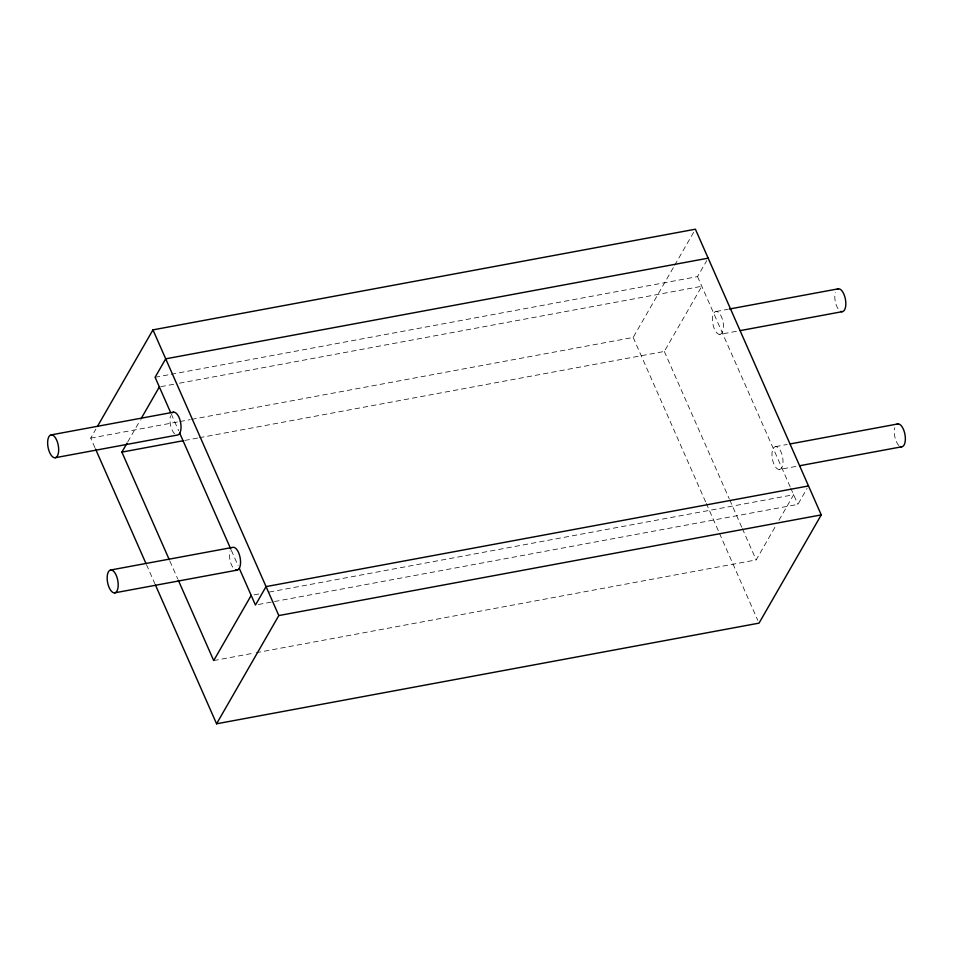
<?xml version="1.0" encoding="UTF-8"?>
<svg xmlns="http://www.w3.org/2000/svg" width="953" height="953" viewBox="0 0 953 953"><rect width="100%" height="100%" fill="white"/><g stroke="black" fill="none" stroke-linecap="round" stroke-linejoin="round"><path stroke-width="0.71" stroke-dasharray="4.76 3.57" d="M94.919 447.624L90.726 438.106L95.908 429.076M127.75 441.882L140.246 420.154M191.613 419.38L633.173 337.433L673.926 266.578M674.664 265.291L694.666 230.495M171.183 374.291L697.548 276.608L706.745 260.622M199.368 437.725L664.324 351.443L701.801 286.269L178.366 383.404M256.119 652.722L756.158 559.923L776.004 525.413M778.946 520.302L793.646 494.738L265.816 592.695M274.452 601.534L797.899 504.387L807.084 488.401M155.101 377.281L169.729 374.565M160.819 386.656L176.901 383.678M716.048 311.512L727.699 309.344M90.726 438.106L178.449 421.822M179.914 421.548L190.147 419.654M719.872 334.372A11.603 5.194 79.5 0 0 721.492 316.789A11.603 5.194 79.5 0 0 712.51 317.659A11.603 5.194 79.5 0 0 719.872 334.372L737.36 331.132M184.751 440.441L197.902 437.999M775.575 446.635L787.226 444.467M779.399 469.495A11.603 5.194 79.5 0 0 781.019 451.913A11.603 5.194 79.5 0 0 772.037 452.782A11.603 5.194 79.5 0 0 779.399 469.495L796.875 466.255M254.117 594.863L259.966 593.779M258.37 604.512L272.999 601.796M213.71 660.584L254.654 652.984M697.548 276.608L790.12 486.733M790.716 488.091L797.899 504.387M664.324 351.443L729.152 498.61M729.748 499.968L741.756 527.223M742.351 528.581L756.158 559.923M633.173 337.433L705.685 502.052M706.292 503.41L718.872 531.977M719.467 533.335L757.826 620.403M171.266 413.959L178.628 430.685M231.353 550.357L238.155 565.808M169.896 561.114L177.699 578.828M146.464 564.617L154.851 583.665M232.723 567.166A11.603 5.194 79.5 0 1 230.018 551.001M174.578 433.758A11.603 5.194 79.5 0 1 170.492 415.877M898.905 445.504A11.603 5.194 79.5 0 1 894.819 427.623M838.009 308.677A11.603 5.194 79.5 0 1 835.293 292.5"/><path stroke-width="1.43" d="M97.397 426.503L152.957 329.869L695.404 229.208L821.26 514.894L759.029 623.131L216.581 723.792L155.446 585.023M169.3 559.756L121.877 452.115L127.023 443.169M140.984 418.879L159.354 386.93M251.199 595.399L213.71 660.584L178.294 580.198M216.581 723.792L278.812 615.567L821.26 514.894M708.162 258.168L165.715 358.828L155.101 377.281L170.658 412.589M51.248 434.878L173.601 412.172M729.152 309.07L838.402 288.807M55.071 457.75A11.603 5.194 79.5 0 0 56.692 440.167A11.603 5.194 79.5 0 0 47.71 441.025A11.603 5.194 79.5 0 0 55.071 457.75L177.425 435.033A11.603 5.194 79.5 0 0 180.403 421.619A11.603 5.194 79.5 0 0 172.326 412.697M740.267 330.596L842.238 311.667M121.877 452.115L183.286 440.715M110.762 570.001L233.128 547.296A11.603 5.194 79.5 0 1 240.43 559.721A11.603 5.194 79.5 0 1 235.546 569.906M790.144 443.931L897.929 423.93M114.598 592.861A11.603 5.194 79.5 0 0 116.218 575.29A11.603 5.194 79.5 0 0 107.236 576.148A11.603 5.194 79.5 0 0 114.598 592.861L236.952 570.156M799.793 465.707L901.752 446.79M808.501 485.947L266.054 586.607L255.452 605.06L239.286 568.381M152.957 329.869L278.812 615.567M179.76 433.258L230.793 549.071M95.514 448.982L145.857 563.259M837.127 289.319A11.603 5.194 79.5 0 1 845.502 299.73A11.603 5.194 79.5 0 1 840.82 311.405M896.654 424.442A11.603 5.194 79.5 0 1 905.028 434.854A11.603 5.194 79.5 0 1 900.347 446.528"/></g></svg>
